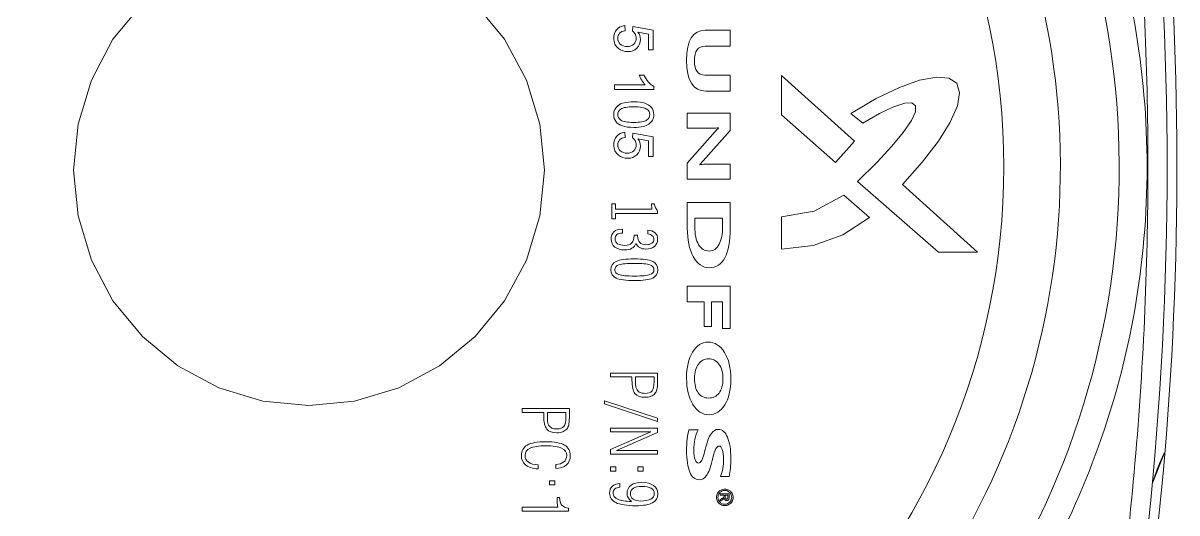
# Model space of a CAD drawing. Header units: millimetres. Extents: x 206 to 1899, y -454 to 296.
# Drawn here: x 1433.657 to 1437.334, y -412.373 to -410.812 of the extents above; entities that cross this region are included whole.
import ezdxf

# ---------------------------------------------------------------- set-up
doc = ezdxf.new("R2010")
doc.units = ezdxf.units.MM
doc.layers.add('细实线', color=7, linetype='Continuous', lineweight=15)

msp = doc.modelspace()

# ---------------------------------------------------------------- linework, layer by layer
at = {"layer": '细实线', "linetype": 'Continuous', "lineweight": 9}
for p, q in [((1434.038, -410.7511), (1433.9434, -410.8636)), ((1435.191, -410.8636), (1435.098, -410.7511)), ((1435.5741, -410.8203), (1435.5755, -410.8364)), ((1435.5986, -410.8374), (1435.6005, -410.823)), ((1435.6005, -410.823), (1435.6647, -410.8351)), ((1435.65, -410.8474), (1435.6164, -410.8406)), ((1435.65, -410.8973), (1435.65, -410.8474)), ((1435.6647, -410.8351), (1435.6647, -410.8973)), ((1435.91, -410.8351), (1435.8307, -410.8351)), ((1435.91, -410.8857), (1435.91, -410.8351)), ((1433.9434, -410.8636), (1433.8749, -410.9941)), ((1435.2611, -410.9941), (1435.191, -410.8636)), ((1435.6647, -410.8973), (1435.65, -410.8973)), ((1435.8305, -410.8857), (1435.91, -410.8857)), ((1433.8749, -410.9941), (1433.8325, -411.1344)), ((1435.3035, -411.1344), (1435.2611, -410.9941)), ((1435.5414, -411.0237), (1435.5414, -411.0084)), ((1435.5414, -411.0084), (1435.6392, -411.0084)), ((1435.6207, -410.9777), (1435.6355, -410.9777)), ((1435.91, -410.9782), (1435.8293, -410.9782)), ((1435.91, -411.0287), (1435.91, -410.9782)), ((1436.0733, -410.9794), (1436.0733, -411.105)), ((1436.0733, -410.9794), (1436.3065, -411.1882)), ((1436.45, -411.0169), (1436.5136, -410.9941)), ((1436.5136, -410.9941), (1436.5674, -410.9843)), ((1436.5674, -410.9843), (1436.6066, -410.9876)), ((1436.6066, -410.9876), (1436.6326, -411.0039)), ((1436.6326, -411.0039), (1436.6408, -411.0349)), ((1435.6669, -411.0237), (1435.5414, -411.0237)), ((1435.6669, -411.0138), (1435.6669, -411.0237)), ((1435.8323, -411.0287), (1435.91, -411.0287)), ((1436.375, -411.0528), (1436.45, -411.0169)), ((1436.6408, -411.0349), (1436.6343, -411.0756)), ((1436.2951, -411.1001), (1436.375, -411.0528)), ((1436.4304, -411.0789), (1436.3864, -411.1001)), ((1436.4663, -411.0675), (1436.4304, -411.0789)), ((1436.4891, -411.0659), (1436.4663, -411.0675)), ((1436.5006, -411.0756), (1436.4891, -411.0659)), ((1436.5006, -411.0952), (1436.5006, -411.0756)), ((1436.6343, -411.0756), (1436.6115, -411.1278)), ((1435.7737, -411.0993), (1435.7737, -411.1472)), ((1435.91, -411.0993), (1435.7737, -411.0993)), ((1435.91, -411.1544), (1435.91, -411.0993)), ((1436.2461, -411.2567), (1436.0733, -411.105)), ((1436.3326, -411.1311), (1436.2951, -411.1001)), ((1436.3864, -411.1001), (1436.3326, -411.1311)), ((1436.4875, -411.123), (1436.5006, -411.0952)), ((1433.8325, -411.1344), (1433.8178, -411.2812)), ((1435.3182, -411.2812), (1435.3035, -411.1344)), ((1435.7737, -411.1472), (1435.8512, -411.1472)), ((1435.91, -411.1544), (1435.8243, -411.2511)), ((1435.873, -411.1458), (1435.873, -411.1466)), ((1436.4614, -411.1605), (1436.4875, -411.123)), ((1436.6115, -411.1278), (1436.5739, -411.1882)), ((1435.5741, -411.1601), (1435.5755, -411.1762)), ((1435.5986, -411.1773), (1435.6005, -411.1629)), ((1435.6005, -411.1629), (1435.6647, -411.175)), ((1435.65, -411.1872), (1435.6164, -411.1805)), ((1435.65, -411.2371), (1435.65, -411.1872)), ((1435.6647, -411.175), (1435.6647, -411.2371)), ((1435.7737, -411.2582), (1435.8619, -411.158)), ((1436.3065, -411.1882), (1436.2461, -411.2567)), ((1436.4255, -411.2045), (1436.4614, -411.1605)), ((1436.5739, -411.1882), (1436.5218, -411.2551)), ((1436.3782, -411.2551), (1436.4255, -411.2045)), ((1435.6647, -411.2371), (1435.65, -411.2371)), ((1435.7737, -411.2582), (1435.7737, -411.31)), ((1435.8134, -411.2636), (1435.8134, -411.2628)), ((1435.91, -411.2621), (1435.8323, -411.2621)), ((1435.91, -411.31), (1435.91, -411.2621)), ((1436.3163, -411.317), (1436.3782, -411.2551)), ((1436.5218, -411.2551), (1436.4598, -411.3268)), ((1433.8178, -411.2812), (1433.8325, -411.4263)), ((1435.3035, -411.4263), (1435.3182, -411.2812)), ((1435.7737, -411.31), (1435.91, -411.31)), ((1436.5739, -411.5421), (1436.3163, -411.317)), ((1436.4598, -411.3268), (1436.6979, -411.5421)), ((1436.1776, -411.4116), (1436.2722, -411.361)), ((1436.2722, -411.361), (1436.3538, -411.4312)), ((1435.5329, -411.3878), (1435.5329, -411.4355)), ((1435.545, -411.3878), (1435.5329, -411.3878)), ((1435.545, -411.4051), (1435.545, -411.3878)), ((1435.6604, -411.4051), (1435.545, -411.4051)), ((1435.6592, -411.3878), (1435.6604, -411.4051)), ((1435.6675, -411.3878), (1435.6592, -411.3878)), ((1435.6788, -411.419), (1435.6788, -411.4109)), ((1435.7737, -411.3837), (1435.7737, -411.4652)), ((1435.91, -411.3837), (1435.7737, -411.3837)), ((1435.91, -411.4655), (1435.91, -411.3837)), ((1436.0733, -411.4296), (1436.1776, -411.4116)), ((1433.8325, -411.4263), (1433.8749, -411.5682)), ((1435.2611, -411.5682), (1435.3035, -411.4263)), ((1435.5329, -411.4355), (1435.545, -411.4355)), ((1435.545, -411.4355), (1435.545, -411.419)), ((1435.545, -411.419), (1435.6788, -411.419)), ((1435.7974, -411.4617), (1435.7974, -411.4341)), ((1435.7974, -411.4341), (1435.8862, -411.4341)), ((1435.8862, -411.4341), (1435.8862, -411.4616)), ((1436.0733, -411.5323), (1436.0733, -411.4296)), ((1436.3538, -411.4312), (1436.269, -411.4866)), ((1435.5673, -411.4689), (1435.5656, -411.4689)), ((1435.5673, -411.4814), (1435.5673, -411.4689)), ((1435.6476, -411.4718), (1435.6476, -411.484)), ((1436.269, -411.4866), (1436.1744, -411.5209)), ((1435.6039, -411.4878), (1435.6039, -411.4893)), ((1435.6154, -411.4878), (1435.6039, -411.4878)), ((1435.6154, -411.4899), (1435.6154, -411.4878)), ((1436.1744, -411.5209), (1436.0733, -411.5323)), ((1436.5739, -411.5421), (1436.6979, -411.5421)), ((1433.8749, -411.5682), (1433.9434, -411.697)), ((1435.191, -411.697), (1435.2611, -411.5682)), ((1435.7737, -411.6503), (1435.7737, -411.7008)), ((1435.91, -411.6503), (1435.7737, -411.6503)), ((1435.91, -411.7853), (1435.91, -411.6503)), ((1433.9434, -411.697), (1434.038, -411.8112)), ((1435.098, -411.8112), (1435.191, -411.697)), ((1435.7737, -411.7008), (1435.8274, -411.7008)), ((1435.8274, -411.7008), (1435.8274, -411.7786)), ((1435.8512, -411.7786), (1435.8512, -411.7008)), ((1435.8512, -411.7008), (1435.8862, -411.7008)), ((1435.8862, -411.7008), (1435.8862, -411.7853)), ((1435.8274, -411.7786), (1435.8512, -411.7786)), ((1434.038, -411.8112), (1434.1505, -411.9041)), ((1434.9839, -411.9041), (1435.098, -411.8112)), ((1435.8862, -411.7853), (1435.91, -411.7853)), ((1434.1505, -411.9041), (1434.281, -411.9743)), ((1434.855, -411.9743), (1434.9839, -411.9041)), ((1435.5289, -411.9274), (1435.5289, -411.9395)), ((1435.6788, -411.9274), (1435.5289, -411.9274)), ((1435.6788, -411.956), (1435.6788, -411.9274)), ((1435.5289, -411.9395), (1435.5973, -411.9395)), ((1435.5973, -411.9395), (1435.5973, -411.95)), ((1435.6088, -411.9578), (1435.6088, -411.9395)), ((1435.6088, -411.9395), (1435.6677, -411.9395)), ((1435.6677, -411.9395), (1435.6677, -411.954)), ((1434.281, -411.9743), (1434.4212, -412.0167)), ((1434.7131, -412.0167), (1434.855, -411.9743)), ((1434.4212, -412.0167), (1434.568, -412.0313)), ((1434.568, -412.0313), (1434.7131, -412.0167)), ((1435.5102, -412.0157), (1435.5102, -412.0254)), ((1435.5102, -412.0157), (1435.6788, -412.0717)), ((1435.6788, -412.0819), (1435.5102, -412.0254)), ((1435.2479, -412.0406), (1435.2479, -412.0527)), ((1435.3978, -412.0406), (1435.2479, -412.0406)), ((1435.2479, -412.0527), (1435.3163, -412.0527)), ((1435.3163, -412.0527), (1435.3163, -412.0632)), ((1435.3278, -412.071), (1435.3278, -412.0527)), ((1435.3278, -412.0527), (1435.3867, -412.0527)), ((1435.3867, -412.0527), (1435.3867, -412.0672)), ((1435.3978, -412.0692), (1435.3978, -412.0406)), ((1435.6788, -412.0819), (1435.6788, -412.0717)), ((1435.5289, -412.1028), (1435.5289, -412.1147)), ((1435.6788, -412.1028), (1435.5289, -412.1028)), ((1435.6788, -412.1171), (1435.6788, -412.1028)), ((1435.808, -412.1079), (1435.7789, -412.1079)), ((1435.5289, -412.1147), (1435.6571, -412.1147)), ((1435.5289, -412.1714), (1435.6571, -412.1147)), ((1435.6788, -412.1171), (1435.548, -412.1742)), ((1435.5289, -412.1714), (1435.5289, -412.186)), ((1435.6788, -412.1742), (1435.548, -412.1742)), ((1435.6788, -412.186), (1435.6788, -412.1742)), ((1437.2552, -412.2806), (1437.294, -412.1819)), ((1437.2931, -412.1821), (1437.2925, -412.1832)), ((1437.294, -412.1825), (1437.2934, -412.1836)), ((1435.2982, -412.2329), (1435.2982, -412.2202)), ((1435.3544, -412.219), (1435.3545, -412.2319)), ((1435.5289, -412.186), (1435.6788, -412.186)), ((1435.5289, -412.2265), (1435.5289, -412.2397)), ((1435.5456, -412.2265), (1435.5289, -412.2265)), ((1435.5289, -412.2397), (1435.5456, -412.2397)), ((1435.5456, -412.2397), (1435.5456, -412.2265)), ((1435.616, -412.2265), (1435.616, -412.2397)), ((1435.6327, -412.2265), (1435.616, -412.2265)), ((1435.616, -412.2397), (1435.6327, -412.2397)), ((1435.6327, -412.2397), (1435.6327, -412.2265)), ((1435.8798, -412.2571), (1435.9071, -412.2571)), ((1435.335, -412.2705), (1435.335, -412.2838)), ((1435.3517, -412.2705), (1435.335, -412.2705)), ((1435.335, -412.2838), (1435.3517, -412.2838)), ((1435.3517, -412.2838), (1435.3517, -412.2705)), ((1435.5589, -412.2911), (1435.5589, -412.2795)), ((1435.3668, -412.3237), (1435.3592, -412.3237)), ((1435.8785, -412.312), (1435.8785, -412.3166)), ((1435.907, -412.312), (1435.8785, -412.312)), ((1435.8785, -412.3166), (1435.8906, -412.3166)), ((1435.8785, -412.3303), (1435.883, -412.3278)), ((1435.8785, -412.3303), (1435.8785, -412.3359)), ((1435.8841, -412.3324), (1435.8785, -412.3359)), ((1435.8906, -412.3166), (1435.8906, -412.3193)), ((1435.8945, -412.3222), (1435.8945, -412.3166)), ((1435.8945, -412.3166), (1435.9031, -412.3166)), ((1435.9031, -412.3166), (1435.9031, -412.3218)), ((1435.907, -412.3218), (1435.907, -412.312)), ((1435.2479, -412.355), (1435.2479, -412.3673)), ((1435.3608, -412.355), (1435.2479, -412.3551)), ((1435.2479, -412.3673), (1435.3956, -412.3673)), ((1435.3956, -412.3673), (1435.3956, -412.3578))]:
    msp.add_line(p, q, dxfattribs=at)
msp.add_circle((1434.568, -411.2705), 2.2138, dxfattribs=at)
for centre, radius, start, end in [((1426.4634, -411.2705), 10.839, 347.985, 12.015), ((1434.568, -411.2705), 2.5816, 132.7355, 47.2645), ((1434.568, -411.2705), 2.3942, 132.7355, 47.2645), ((1426.4634, -411.2705), 10.8702, 347.875, 9.09745), ((1435.8964, -412.3222), 0.0255, 204.3236, 208.93), ((1435.8931, -412.3232), 0.0217, 142.9435, 151.0128), ((1435.8476, -412.2649), 0.0722, 299.4314, 300.7296), ((1435.843, -412.2676), 0.0767, 302.3738, 303.6029), ((1435.8996, -412.3268), 0.00691, 316.2979, 328.743), ((1435.8894, -412.322), 0.0261, 331.6288, 336.959), ((1435.8912, -412.3228), 0.024, 336.9878, 340.6875), ((1435.5075, -412.3322), 0.1485, 184.3841, 188.8235), ((1435.8947, -412.3251), 0.0199, 309.8877, 317.7442), ((1435.8947, -412.3252), 0.0199, 317.7612, 322.4429), ((1435.894, -412.3246), 0.0208, 322.5003, 331.9102)]:
    msp.add_arc(centre, radius, start, end, dxfattribs=at)
for points, knots in [([(1437.0729, -409.3652), (1437.1276, -409.6736), (1437.2124, -410.307), (1437.2558, -411.2705), (1437.2124, -412.2339), (1437.1276, -412.8674), (1437.0729, -413.1757)], [0, 0, 0, 0, 0.245354, 0.500004, 0.754655, 1, 1, 1, 1]), ([(1436.6605, -409.6235), (1436.7492, -409.7338), (1436.9122, -409.9746), (1437.0962, -410.3765), (1437.2123, -410.8144), (1437.2386, -411.1182), (1437.2386, -411.2705)], [0, 0, 0, 0, 0.238927, 0.488219, 0.742947, 1, 1, 1, 1]), ([(1437.2386, -411.2705), (1437.2386, -411.4227), (1437.2123, -411.7265), (1437.0962, -412.1644), (1436.9122, -412.5664), (1436.7492, -412.8071), (1436.6605, -412.9174)], [0, 0, 0, 0, 0.257052, 0.511781, 0.761073, 1, 1, 1, 1]), ([(1437.2925, -412.1832), (1437.2889, -412.1909), (1437.2746, -412.2225), (1437.263, -412.2552), (1437.2552, -412.2802)], [0, 0, 0, 0, 0.245391, 1, 1, 1, 1])]:
    msp.add_open_spline(points, degree=3, knots=knots, dxfattribs=at)
for points in [[(1435.5488, -410.8325), (1435.5551, -410.8254), (1435.5635, -410.8213), (1435.5741, -410.8203)], [(1435.5392, -410.8604), (1435.5392, -410.849), (1435.5424, -410.8397), (1435.5488, -410.8325)], [(1435.5544, -410.8933), (1435.5443, -410.8852), (1435.5392, -410.8742), (1435.5392, -410.8604)], [(1435.5577, -410.8446), (1435.5538, -410.849), (1435.5519, -410.8543), (1435.5519, -410.8604)], [(1435.5519, -410.8604), (1435.5519, -410.8678), (1435.5546, -410.8741), (1435.5602, -410.8792)], [(1435.5755, -410.8364), (1435.5676, -410.8376), (1435.5617, -410.8403), (1435.5577, -410.8446)], [(1435.6073, -410.8468), (1435.6051, -410.8428), (1435.6022, -410.8396), (1435.5986, -410.8374)], [(1435.6031, -410.8794), (1435.6081, -410.8745), (1435.6107, -410.8681), (1435.6107, -410.8602)], [(1435.6107, -410.8602), (1435.6107, -410.8552), (1435.6095, -410.8507), (1435.6073, -410.8468)], [(1435.6164, -410.8406), (1435.6216, -410.8481), (1435.6242, -410.856), (1435.6242, -410.8643)], [(1435.7713, -410.9302), (1435.7713, -410.8667), (1435.7911, -410.8351), (1435.8307, -410.8351)], [(1435.5837, -410.9031), (1435.5724, -410.9031), (1435.5626, -410.8998), (1435.5544, -410.8933)], [(1435.5602, -410.8792), (1435.5658, -410.8843), (1435.5732, -410.8869), (1435.5824, -410.8869)], [(1435.5824, -410.8869), (1435.5911, -410.8869), (1435.598, -410.8844), (1435.6031, -410.8794)], [(1435.6129, -410.8919), (1435.6053, -410.8994), (1435.5956, -410.9031), (1435.5837, -410.9031)], [(1435.6242, -410.8643), (1435.6242, -410.8752), (1435.6204, -410.8844), (1435.6129, -410.8919)], [(1435.8305, -410.8857), (1435.8078, -410.8857), (1435.7965, -410.9012), (1435.7965, -410.9323)], [(1435.8323, -411.0287), (1435.7916, -411.0287), (1435.7713, -410.9959), (1435.7713, -410.9302)], [(1435.7965, -410.9323), (1435.7965, -410.9629), (1435.8074, -410.9782), (1435.8293, -410.9782)], [(1435.6286, -410.9938), (1435.625, -410.9878), (1435.6224, -410.9824), (1435.6207, -410.9777)], [(1435.6392, -411.0084), (1435.6356, -411.0046), (1435.6321, -410.9997), (1435.6286, -410.9938)], [(1435.6355, -410.9777), (1435.6395, -410.9862), (1435.6444, -410.9937), (1435.6502, -411.0002)], [(1435.6502, -411.0002), (1435.6559, -411.0066), (1435.6614, -411.0111), (1435.6669, -411.0138)], [(1435.5392, -411.1038), (1435.5392, -411.0917), (1435.5435, -411.0822), (1435.5522, -411.0753)], [(1435.5522, -411.0753), (1435.5626, -411.0671), (1435.5795, -411.063), (1435.603, -411.063)], [(1435.603, -411.0788), (1435.5825, -411.0788), (1435.5688, -411.0812), (1435.562, -411.086)], [(1435.603, -411.063), (1435.6178, -411.063), (1435.6296, -411.0645), (1435.6387, -411.0675)], [(1435.6452, -411.0867), (1435.6375, -411.0814), (1435.6235, -411.0788), (1435.603, -411.0788)], [(1435.6387, -411.0675), (1435.6477, -411.0706), (1435.6546, -411.0751), (1435.6595, -411.0811)], [(1435.6595, -411.0811), (1435.6644, -411.0871), (1435.6669, -411.0946), (1435.6669, -411.1038)], [(1435.5466, -411.1265), (1435.5416, -411.1205), (1435.5392, -411.1129), (1435.5392, -411.1038)], [(1435.562, -411.086), (1435.5552, -411.0907), (1435.5519, -411.0967), (1435.5519, -411.1038)], [(1435.5519, -411.1038), (1435.5519, -411.1108), (1435.5553, -411.1167), (1435.5621, -411.1215)], [(1435.644, -411.1215), (1435.6508, -411.1167), (1435.6542, -411.1108), (1435.6542, -411.1036)], [(1435.6542, -411.1036), (1435.6542, -411.0965), (1435.6512, -411.0909), (1435.6452, -411.0867)], [(1435.6669, -411.1038), (1435.6669, -411.1104), (1435.6655, -411.1163), (1435.6628, -411.1214)], [(1435.5675, -411.14), (1435.5584, -411.1369), (1435.5515, -411.1324), (1435.5466, -411.1265)], [(1435.5621, -411.1215), (1435.5689, -411.1263), (1435.5825, -411.1288), (1435.603, -411.1288)], [(1435.603, -411.1445), (1435.5883, -411.1445), (1435.5765, -411.143), (1435.5675, -411.14)], [(1435.603, -411.1288), (1435.6236, -411.1288), (1435.6372, -411.1263), (1435.644, -411.1215)], [(1435.6325, -411.1417), (1435.6252, -411.1436), (1435.6154, -411.1445), (1435.603, -411.1445)], [(1435.6511, -411.1339), (1435.646, -411.1372), (1435.6398, -411.1398), (1435.6325, -411.1417)], [(1435.6628, -411.1214), (1435.6601, -411.1265), (1435.6562, -411.1306), (1435.6511, -411.1339)], [(1435.873, -411.1458), (1435.8683, -411.1468), (1435.861, -411.1472), (1435.8512, -411.1472)], [(1435.8619, -411.158), (1435.8665, -411.1527), (1435.8701, -411.149), (1435.873, -411.1466)], [(1435.5392, -411.2003), (1435.5392, -411.1889), (1435.5424, -411.1796), (1435.5488, -411.1724)], [(1435.5488, -411.1724), (1435.5551, -411.1653), (1435.5635, -411.1612), (1435.5741, -411.1601)], [(1435.5577, -411.1845), (1435.5538, -411.1889), (1435.5519, -411.1942), (1435.5519, -411.2003)], [(1435.5755, -411.1762), (1435.5676, -411.1774), (1435.5617, -411.1802), (1435.5577, -411.1845)], [(1435.6073, -411.1866), (1435.6051, -411.1826), (1435.6022, -411.1795), (1435.5986, -411.1773)], [(1435.6107, -411.2), (1435.6107, -411.1951), (1435.6095, -411.1906), (1435.6073, -411.1866)], [(1435.6164, -411.1805), (1435.6216, -411.188), (1435.6242, -411.1959), (1435.6242, -411.2041)], [(1435.5544, -411.2332), (1435.5443, -411.2251), (1435.5392, -411.2141), (1435.5392, -411.2003)], [(1435.5519, -411.2003), (1435.5519, -411.2076), (1435.5546, -411.2139), (1435.5602, -411.2191)], [(1435.5602, -411.2191), (1435.5658, -411.2242), (1435.5732, -411.2267), (1435.5824, -411.2267)], [(1435.5824, -411.2267), (1435.5911, -411.2267), (1435.598, -411.2243), (1435.6031, -411.2193)], [(1435.6031, -411.2193), (1435.6081, -411.2144), (1435.6107, -411.208), (1435.6107, -411.2)], [(1435.6242, -411.2041), (1435.6242, -411.215), (1435.6204, -411.2243), (1435.6129, -411.2317)], [(1435.5837, -411.243), (1435.5724, -411.243), (1435.5626, -411.2397), (1435.5544, -411.2332)], [(1435.6129, -411.2317), (1435.6053, -411.2393), (1435.5956, -411.243), (1435.5837, -411.243)], [(1435.8243, -411.2511), (1435.8186, -411.2575), (1435.815, -411.2614), (1435.8134, -411.2628)], [(1435.8134, -411.2636), (1435.8168, -411.2626), (1435.823, -411.2621), (1435.8323, -411.2621)], [(1435.6675, -411.3878), (1435.6691, -411.3926), (1435.6708, -411.3969), (1435.6726, -411.4007)], [(1435.6726, -411.4007), (1435.6745, -411.4045), (1435.6766, -411.4079), (1435.6788, -411.4109)], [(1435.5309, -411.5007), (1435.5309, -411.4904), (1435.5339, -411.4825), (1435.5398, -411.4771)], [(1435.5398, -411.4771), (1435.5457, -411.4716), (1435.5543, -411.4689), (1435.5656, -411.4689)], [(1435.5493, -411.486), (1435.5454, -411.4891), (1435.5434, -411.4938), (1435.5434, -411.5001)], [(1435.5673, -411.4814), (1435.5593, -411.4814), (1435.5533, -411.483), (1435.5493, -411.486)], [(1435.6476, -411.4718), (1435.6576, -411.4724), (1435.6654, -411.4752), (1435.6709, -411.4804)], [(1435.6622, -411.4897), (1435.6589, -411.4868), (1435.6541, -411.4849), (1435.6476, -411.484)], [(1435.6709, -411.4804), (1435.6764, -411.4856), (1435.6792, -411.4925), (1435.6792, -411.501)], [(1435.7928, -411.5564), (1435.78, -411.5328), (1435.7737, -411.5024), (1435.7737, -411.4652)], [(1435.7974, -411.4617), (1435.7974, -411.4856), (1435.8015, -411.5045), (1435.8097, -411.5182)], [(1435.91, -411.4655), (1435.91, -411.5496), (1435.8879, -411.5917), (1435.8436, -411.5917)], [(1435.8749, -411.5172), (1435.8825, -411.5029), (1435.8862, -411.4843), (1435.8862, -411.4616)], [(1435.5427, -411.5258), (1435.5349, -411.5196), (1435.5309, -411.5112), (1435.5309, -411.5007)], [(1435.5434, -411.5001), (1435.5434, -411.5066), (1435.5461, -411.5116), (1435.5516, -411.5151)], [(1435.5516, -411.5151), (1435.557, -411.5187), (1435.5647, -411.5204), (1435.5746, -411.5204)], [(1435.5746, -411.5204), (1435.5847, -411.5204), (1435.5922, -411.5179), (1435.5969, -411.5129)], [(1435.5969, -411.5129), (1435.6016, -411.5079), (1435.6039, -411.5), (1435.6039, -411.4893)], [(1435.6101, -411.5144), (1435.6076, -411.5213), (1435.6034, -411.5265), (1435.5974, -411.5299)], [(1435.6223, -411.5278), (1435.6171, -411.5249), (1435.6131, -411.5204), (1435.6101, -411.5144)], [(1435.6154, -411.4899), (1435.6154, -411.4994), (1435.6176, -411.5066), (1435.6221, -411.5113)], [(1435.6221, -411.5113), (1435.6265, -411.516), (1435.6331, -411.5184), (1435.642, -411.5184)], [(1435.6689, -411.5236), (1435.6621, -411.5293), (1435.653, -411.5321), (1435.6416, -411.5321)], [(1435.642, -411.5184), (1435.6497, -411.5184), (1435.6559, -411.5169), (1435.6604, -411.5137)], [(1435.6604, -411.5137), (1435.6649, -411.5107), (1435.6671, -411.5065), (1435.6671, -411.5014)], [(1435.6671, -411.5014), (1435.6671, -411.4965), (1435.6655, -411.4926), (1435.6622, -411.4897)], [(1435.6792, -411.501), (1435.6792, -411.5105), (1435.6758, -411.518), (1435.6689, -411.5236)], [(1435.8097, -411.5182), (1435.818, -411.5318), (1435.8291, -411.5386), (1435.8431, -411.5386)], [(1435.8431, -411.5386), (1435.8567, -411.5386), (1435.8672, -411.5315), (1435.8749, -411.5172)], [(1435.5745, -411.5351), (1435.5611, -411.5351), (1435.5505, -411.532), (1435.5427, -411.5258)], [(1435.5974, -411.5299), (1435.5915, -411.5334), (1435.5839, -411.5351), (1435.5745, -411.5351)], [(1435.6416, -411.5321), (1435.6338, -411.5321), (1435.6274, -411.5307), (1435.6223, -411.5278)], [(1435.8436, -411.5917), (1435.8225, -411.5917), (1435.8056, -411.5799), (1435.7928, -411.5564)], [(1435.5305, -411.5981), (1435.5305, -411.5857), (1435.5361, -411.5768), (1435.5472, -411.5716)], [(1435.556, -411.5823), (1435.5473, -411.5853), (1435.543, -411.5906), (1435.543, -411.5981)], [(1435.5472, -411.5716), (1435.5584, -411.5663), (1435.5777, -411.5637), (1435.6052, -411.5637)], [(1435.6052, -411.5778), (1435.581, -411.5778), (1435.5646, -411.5793), (1435.556, -411.5823)], [(1435.6052, -411.5637), (1435.6328, -411.5637), (1435.6522, -411.5664), (1435.6633, -411.5716)], [(1435.6543, -411.5823), (1435.6457, -411.5793), (1435.6293, -411.5778), (1435.6052, -411.5778)], [(1435.6673, -411.5981), (1435.6673, -411.5906), (1435.663, -411.5853), (1435.6543, -411.5823)], [(1435.6633, -411.5716), (1435.6744, -411.5769), (1435.68, -411.5858), (1435.68, -411.5981)], [(1435.5472, -411.6248), (1435.5361, -411.6196), (1435.5305, -411.6106), (1435.5305, -411.5981)], [(1435.543, -411.5981), (1435.543, -411.6056), (1435.5473, -411.6109), (1435.5558, -411.6138)], [(1435.6052, -411.6327), (1435.5776, -411.6327), (1435.5583, -411.6301), (1435.5472, -411.6248)], [(1435.5558, -411.6138), (1435.5644, -411.6168), (1435.5808, -411.6183), (1435.6052, -411.6183)], [(1435.6052, -411.6183), (1435.6295, -411.6183), (1435.646, -411.6168), (1435.6545, -411.6138)], [(1435.6633, -411.6248), (1435.6522, -411.6301), (1435.6328, -411.6327), (1435.6052, -411.6327)], [(1435.6545, -411.6138), (1435.663, -411.6109), (1435.6673, -411.6056), (1435.6673, -411.5981)], [(1435.68, -411.5981), (1435.68, -411.6106), (1435.6744, -411.6196), (1435.6633, -411.6248)], [(1435.7905, -411.8608), (1435.8034, -411.8396), (1435.8199, -411.8289), (1435.84, -411.8289)], [(1435.84, -411.8289), (1435.8614, -411.8289), (1435.8788, -411.8398), (1435.8922, -411.8615)], [(1435.7713, -411.9435), (1435.7713, -411.9095), (1435.7777, -411.882), (1435.7905, -411.8608)], [(1435.8416, -411.882), (1435.8284, -411.882), (1435.8175, -411.8876), (1435.8091, -411.8987)], [(1435.8744, -411.899), (1435.866, -411.8877), (1435.8551, -411.882), (1435.8416, -411.882)], [(1435.8922, -411.8615), (1435.9056, -411.8832), (1435.9123, -411.9117), (1435.9123, -411.9474)], [(1435.8091, -411.8987), (1435.8007, -411.9098), (1435.7965, -411.9251), (1435.7965, -411.9444)], [(1435.8871, -411.9459), (1435.8871, -411.926), (1435.8829, -411.9105), (1435.8744, -411.899)], [(1435.6068, -411.9925), (1435.6005, -411.9844), (1435.5973, -411.9703), (1435.5973, -411.95)], [(1435.6088, -411.9578), (1435.6088, -411.964), (1435.6092, -411.9688), (1435.6099, -411.9722)], [(1435.6613, -411.9846), (1435.6656, -411.9794), (1435.6677, -411.9693), (1435.6677, -411.954)], [(1435.6788, -411.956), (1435.6788, -411.967), (1435.6781, -411.975), (1435.6769, -411.9799)], [(1435.7912, -412.0278), (1435.7779, -412.0064), (1435.7713, -411.9783), (1435.7713, -411.9435)], [(1435.7965, -411.9444), (1435.7965, -411.9642), (1435.8005, -411.9796), (1435.8086, -411.9906)], [(1435.8748, -411.9911), (1435.883, -411.9804), (1435.8871, -411.9653), (1435.8871, -411.9459)], [(1435.9123, -411.9474), (1435.9123, -411.9812), (1435.9058, -412.0084), (1435.8929, -412.0291)], [(1435.6393, -412.0047), (1435.624, -412.0047), (1435.6133, -412.0006), (1435.6068, -411.9925)], [(1435.6099, -411.9722), (1435.6107, -411.9756), (1435.612, -411.9786), (1435.6138, -411.9813)], [(1435.6138, -411.9813), (1435.6162, -411.9849), (1435.6193, -411.9877), (1435.6234, -411.9895)], [(1435.6234, -411.9895), (1435.6274, -411.9913), (1435.6323, -411.9922), (1435.6381, -411.9922)], [(1435.6381, -411.9922), (1435.6493, -411.9922), (1435.6571, -411.9896), (1435.6613, -411.9846)], [(1435.6576, -412.0016), (1435.6523, -412.0036), (1435.6462, -412.0047), (1435.6393, -412.0047)], [(1435.6705, -411.9926), (1435.6672, -411.9965), (1435.6629, -411.9995), (1435.6576, -412.0016)], [(1435.6769, -411.9799), (1435.6756, -411.9849), (1435.6735, -411.9891), (1435.6705, -411.9926)], [(1435.8086, -411.9906), (1435.8166, -412.0016), (1435.8275, -412.0071), (1435.8411, -412.0071)], [(1435.8411, -412.0071), (1435.8553, -412.0071), (1435.8665, -412.0018), (1435.8748, -411.9911)], [(1435.8429, -412.0601), (1435.8216, -412.0601), (1435.8044, -412.0493), (1435.7912, -412.0278)], [(1435.8929, -412.0291), (1435.8799, -412.0497), (1435.8632, -412.0601), (1435.8429, -412.0601)], [(1435.3258, -412.1058), (1435.3195, -412.0977), (1435.3163, -412.0835), (1435.3163, -412.0632)], [(1435.3278, -412.071), (1435.3278, -412.0772), (1435.3282, -412.082), (1435.329, -412.0854)], [(1435.3803, -412.0978), (1435.3846, -412.0926), (1435.3867, -412.0825), (1435.3867, -412.0672)], [(1435.3978, -412.0692), (1435.3978, -412.0802), (1435.3971, -412.0882), (1435.3959, -412.0931)], [(1435.3583, -412.1179), (1435.343, -412.1179), (1435.3323, -412.1138), (1435.3258, -412.1058)], [(1435.329, -412.0854), (1435.3297, -412.0888), (1435.331, -412.0918), (1435.3328, -412.0945)], [(1435.3328, -412.0945), (1435.3352, -412.0982), (1435.3383, -412.1009), (1435.3424, -412.1027)], [(1435.3424, -412.1027), (1435.3464, -412.1045), (1435.3513, -412.1054), (1435.3571, -412.1054)], [(1435.3571, -412.1054), (1435.3683, -412.1054), (1435.3761, -412.1029), (1435.3803, -412.0978)], [(1435.3895, -412.1058), (1435.3862, -412.1097), (1435.3819, -412.1127), (1435.3766, -412.1148)], [(1435.3959, -412.0931), (1435.3946, -412.0981), (1435.3925, -412.1023), (1435.3895, -412.1058)], [(1435.7713, -412.1746), (1435.7713, -412.1475), (1435.7738, -412.1253), (1435.7789, -412.1079)], [(1435.808, -412.1079), (1435.7989, -412.127), (1435.7944, -412.1487), (1435.7944, -412.173)], [(1435.8328, -412.1625), (1435.8419, -412.1255), (1435.855, -412.107), (1435.8722, -412.107)], [(1435.8722, -412.107), (1435.8849, -412.107), (1435.8948, -412.1154), (1435.9018, -412.1322)], [(1435.2638, -412.1569), (1435.2764, -412.1498), (1435.2962, -412.1462), (1435.323, -412.1462)], [(1435.323, -412.1462), (1435.3498, -412.1462), (1435.3694, -412.1498), (1435.382, -412.1569)], [(1435.3766, -412.1148), (1435.3713, -412.1168), (1435.3652, -412.1179), (1435.3583, -412.1179)], [(1435.9018, -412.1322), (1435.9088, -412.149), (1435.9123, -412.1712), (1435.9123, -412.1988)], [(1435.2449, -412.1904), (1435.2449, -412.1753), (1435.2512, -412.1641), (1435.2638, -412.1569)], [(1435.2727, -412.1669), (1435.262, -412.172), (1435.2566, -412.1798), (1435.2566, -412.1904)], [(1435.3229, -412.1593), (1435.3002, -412.1593), (1435.2835, -412.1618), (1435.2727, -412.1669)], [(1435.3732, -412.1669), (1435.3624, -412.1618), (1435.3457, -412.1593), (1435.3229, -412.1593)], [(1435.3893, -412.1904), (1435.3893, -412.1798), (1435.3839, -412.172), (1435.3732, -412.1669)], [(1435.382, -412.1569), (1435.3945, -412.1641), (1435.4008, -412.1753), (1435.4008, -412.1904)], [(1435.7816, -412.2433), (1435.7747, -412.2272), (1435.7713, -412.2043), (1435.7713, -412.1746)], [(1435.7944, -412.173), (1435.7944, -412.1867), (1435.7957, -412.197), (1435.7985, -412.204)], [(1435.8194, -412.2061), (1435.8227, -412.2006), (1435.8272, -412.186), (1435.8328, -412.1625)], [(1435.865, -412.1679), (1435.862, -412.173), (1435.858, -412.1856), (1435.853, -412.2057)], [(1435.8747, -412.1602), (1435.8712, -412.1602), (1435.868, -412.1628), (1435.865, -412.1679)], [(1435.8852, -412.1714), (1435.8826, -412.164), (1435.8791, -412.1602), (1435.8747, -412.1602)], [(1435.8892, -412.2013), (1435.8892, -412.1888), (1435.8878, -412.1789), (1435.8852, -412.1714)], [(1435.2584, -412.2204), (1435.2494, -412.2132), (1435.2449, -412.2032), (1435.2449, -412.1904)], [(1435.2566, -412.1904), (1435.2566, -412.1991), (1435.2602, -412.206), (1435.2674, -412.2112)], [(1435.2982, -412.2329), (1435.2807, -412.2317), (1435.2674, -412.2276), (1435.2584, -412.2204)], [(1435.2674, -412.2112), (1435.2746, -412.2164), (1435.2849, -412.2194), (1435.2982, -412.2202)], [(1435.3544, -412.219), (1435.3655, -412.2185), (1435.3741, -412.2157), (1435.3802, -412.2108)], [(1435.3885, -412.2204), (1435.3804, -412.2278), (1435.369, -412.2316), (1435.3545, -412.2319)], [(1435.3802, -412.2108), (1435.3863, -412.2058), (1435.3893, -412.199), (1435.3893, -412.1904)], [(1435.4008, -412.1904), (1435.4008, -412.2031), (1435.3967, -412.2131), (1435.3885, -412.2204)], [(1435.7985, -412.204), (1435.8012, -412.2109), (1435.8047, -412.2144), (1435.809, -412.2144)], [(1435.809, -412.2144), (1435.8127, -412.2144), (1435.8162, -412.2117), (1435.8194, -412.2061)], [(1435.853, -412.2057), (1435.8472, -412.2292), (1435.841, -412.2454), (1435.8346, -412.2543)], [(1435.8798, -412.2571), (1435.886, -412.2412), (1435.8892, -412.2226), (1435.8892, -412.2013)], [(1435.9123, -412.1988), (1435.9123, -412.2219), (1435.9106, -412.2413), (1435.9071, -412.2571)], [(1435.8115, -412.2674), (1435.7984, -412.2674), (1435.7884, -412.2594), (1435.7816, -412.2433)], [(1435.8346, -412.2543), (1435.8281, -412.263), (1435.8204, -412.2674), (1435.8115, -412.2674)], [(1435.5261, -412.3102), (1435.5261, -412.3011), (1435.529, -412.2937), (1435.535, -412.2882)], [(1435.535, -412.2882), (1435.5409, -412.2827), (1435.5489, -412.2797), (1435.5589, -412.2795)], [(1435.5589, -412.2911), (1435.5522, -412.2915), (1435.547, -412.2935), (1435.5431, -412.2969)], [(1435.5816, -412.3105), (1435.5816, -412.2999), (1435.5859, -412.2915), (1435.5944, -412.2851)], [(1435.6017, -412.2945), (1435.5954, -412.2986), (1435.5923, -412.3044), (1435.5923, -412.3121)], [(1435.5944, -412.2851), (1435.603, -412.2788), (1435.6145, -412.2756), (1435.6291, -412.2756)], [(1435.6289, -412.2885), (1435.617, -412.2885), (1435.6079, -412.2905), (1435.6017, -412.2945)], [(1435.6581, -412.2945), (1435.6512, -412.2905), (1435.6415, -412.2885), (1435.6289, -412.2885)], [(1435.6291, -412.2756), (1435.6449, -412.2756), (1435.6573, -412.2789), (1435.6661, -412.2854)], [(1435.6685, -412.3115), (1435.6685, -412.3042), (1435.6651, -412.2986), (1435.6581, -412.2945)], [(1435.6661, -412.2854), (1435.675, -412.2919), (1435.6794, -412.301), (1435.6794, -412.3124)], [(1435.3589, -412.3317), (1435.3589, -412.3296), (1435.3589, -412.3279), (1435.359, -412.3269)], [(1435.3595, -412.3435), (1435.3592, -412.3397), (1435.359, -412.3358), (1435.3589, -412.3317)], [(1435.359, -412.3269), (1435.359, -412.3258), (1435.3591, -412.3247), (1435.3592, -412.3237)], [(1435.3668, -412.3237), (1435.3673, -412.335), (1435.3696, -412.3433), (1435.374, -412.3485)], [(1435.5463, -412.3405), (1435.5328, -412.3341), (1435.5261, -412.3239), (1435.5261, -412.3102)], [(1435.5431, -412.2969), (1435.5393, -412.3003), (1435.5373, -412.3047), (1435.5373, -412.3102)], [(1435.5373, -412.3102), (1435.5373, -412.3187), (1435.5423, -412.3251), (1435.5523, -412.3296)], [(1435.5523, -412.3296), (1435.5623, -412.3341), (1435.5768, -412.3365), (1435.5958, -412.3366)], [(1435.5851, -412.3244), (1435.5828, -412.3201), (1435.5816, -412.3155), (1435.5816, -412.3105)], [(1435.5958, -412.3366), (1435.5909, -412.3327), (1435.5874, -412.3286), (1435.5851, -412.3244)], [(1435.5923, -412.3121), (1435.5923, -412.3194), (1435.5951, -412.3251), (1435.601, -412.3293)], [(1435.601, -412.3293), (1435.6068, -412.3334), (1435.6148, -412.3355), (1435.6251, -412.3355)], [(1435.6251, -412.3355), (1435.6392, -412.3355), (1435.6499, -412.3334), (1435.6573, -412.3293)], [(1435.6573, -412.3293), (1435.6648, -412.3252), (1435.6685, -412.3193), (1435.6685, -412.3115)], [(1435.6794, -412.3124), (1435.6794, -412.3254), (1435.6737, -412.335), (1435.6624, -412.3411)], [(1435.8667, -412.3236), (1435.8667, -412.319), (1435.8679, -412.3146), (1435.8702, -412.3104)], [(1435.8702, -412.3367), (1435.8679, -412.3325), (1435.8667, -412.3282), (1435.8667, -412.3236)], [(1435.8702, -412.3104), (1435.871, -412.309), (1435.8719, -412.3077), (1435.873, -412.3064)], [(1435.8724, -412.3163), (1435.8716, -412.3186), (1435.8711, -412.3211), (1435.8711, -412.3236)], [(1435.8711, -412.3236), (1435.8711, -412.3267), (1435.8718, -412.3298), (1435.8731, -412.3327)], [(1435.874, -412.3126), (1435.8734, -412.3138), (1435.8728, -412.315), (1435.8724, -412.3163)], [(1435.873, -412.3064), (1435.8749, -412.3041), (1435.8773, -412.3022), (1435.88, -412.3007)], [(1435.8822, -412.3045), (1435.8796, -412.3059), (1435.8774, -412.3078), (1435.8757, -412.3101)], [(1435.88, -412.3007), (1435.8842, -412.2983), (1435.8886, -412.2972), (1435.8931, -412.2972)], [(1435.8931, -412.3015), (1435.8893, -412.3015), (1435.8857, -412.3025), (1435.8822, -412.3045)], [(1435.8844, -412.3269), (1435.8871, -412.3253), (1435.8889, -412.324), (1435.8896, -412.323)], [(1435.8897, -412.3282), (1435.8888, -412.3291), (1435.8874, -412.3302), (1435.8855, -412.3315)], [(1435.8896, -412.323), (1435.8903, -412.3221), (1435.8906, -412.3209), (1435.8906, -412.3193)], [(1435.8912, -412.3258), (1435.8908, -412.3268), (1435.8903, -412.3276), (1435.8897, -412.3282)], [(1435.8938, -412.3317), (1435.8923, -412.3302), (1435.8914, -412.3282), (1435.8912, -412.3258)], [(1435.8931, -412.2972), (1435.8977, -412.2972), (1435.9021, -412.2984), (1435.9064, -412.3007)], [(1435.9042, -412.3045), (1435.9006, -412.3025), (1435.897, -412.3015), (1435.8931, -412.3015)], [(1435.8992, -412.3339), (1435.8972, -412.3339), (1435.8954, -412.3332), (1435.8938, -412.3317)], [(1435.8945, -412.3222), (1435.8945, -412.3248), (1435.8949, -412.3266), (1435.8957, -412.3276)], [(1435.8957, -412.3276), (1435.8965, -412.3286), (1435.8976, -412.3291), (1435.8989, -412.3291)], [(1435.8989, -412.3291), (1435.8997, -412.3291), (1435.9005, -412.3288), (1435.9011, -412.3283)], [(1435.9034, -412.3326), (1435.9021, -412.3335), (1435.9007, -412.3339), (1435.8992, -412.3339)], [(1435.9011, -412.3283), (1435.9018, -412.3279), (1435.9023, -412.3272), (1435.9026, -412.3264)], [(1435.9026, -412.3264), (1435.9029, -412.3256), (1435.9031, -412.324), (1435.9031, -412.3218)], [(1435.9046, -412.3316), (1435.9043, -412.3319), (1435.9039, -412.3323), (1435.9034, -412.3326)], [(1435.9075, -412.3068), (1435.9065, -412.3059), (1435.9054, -412.3052), (1435.9042, -412.3045)], [(1435.9062, -412.329), (1435.906, -412.3295), (1435.9058, -412.33), (1435.9055, -412.3304)], [(1435.9069, -412.3245), (1435.9068, -412.3265), (1435.9065, -412.328), (1435.9062, -412.329)], [(1435.9064, -412.3007), (1435.9089, -412.3021), (1435.9111, -412.3039), (1435.913, -412.306)], [(1435.907, -412.3218), (1435.907, -412.3227), (1435.9069, -412.3237), (1435.9069, -412.3245)], [(1435.9123, -412.3127), (1435.9111, -412.3104), (1435.9094, -412.3084), (1435.9075, -412.3068)], [(1435.9139, -412.3163), (1435.9135, -412.3151), (1435.913, -412.3139), (1435.9123, -412.3127)], [(1435.913, -412.306), (1435.9142, -412.3074), (1435.9152, -412.3089), (1435.9161, -412.3106)], [(1435.9152, -412.3236), (1435.9152, -412.3211), (1435.9147, -412.3187), (1435.9139, -412.3163)], [(1435.9139, -412.3308), (1435.9148, -412.3284), (1435.9152, -412.326), (1435.9152, -412.3236)], [(1435.9161, -412.3106), (1435.9184, -412.3148), (1435.9195, -412.3192), (1435.9195, -412.3236)], [(1435.9195, -412.3236), (1435.9195, -412.328), (1435.9184, -412.3323), (1435.9161, -412.3366)], [(1435.374, -412.3485), (1435.3784, -412.3537), (1435.3855, -412.3568), (1435.3956, -412.3578)], [(1435.6097, -412.3503), (1435.5809, -412.3503), (1435.5598, -412.347), (1435.5463, -412.3405)], [(1435.6624, -412.3411), (1435.6511, -412.3472), (1435.6336, -412.3503), (1435.6097, -412.3503)], [(1435.8725, -412.3402), (1435.8717, -412.3391), (1435.8709, -412.338), (1435.8702, -412.3367)], [(1435.88, -412.3465), (1435.8771, -412.3449), (1435.8746, -412.3428), (1435.8725, -412.3402)], [(1435.874, -412.3346), (1435.8753, -412.3369), (1435.877, -412.3389), (1435.879, -412.3405)], [(1435.879, -412.3405), (1435.88, -412.3413), (1435.881, -412.342), (1435.8822, -412.3427)], [(1435.8931, -412.35), (1435.8886, -412.35), (1435.8842, -412.3488), (1435.88, -412.3465)], [(1435.8822, -412.3427), (1435.8857, -412.3446), (1435.8893, -412.3456), (1435.8931, -412.3456)], [(1435.8931, -412.3456), (1435.897, -412.3456), (1435.9006, -412.3446), (1435.9042, -412.3426)], [(1435.9064, -412.3464), (1435.9021, -412.3488), (1435.8977, -412.35), (1435.8931, -412.35)], [(1435.9042, -412.3426), (1435.9054, -412.342), (1435.9065, -412.3412), (1435.9075, -412.3404)], [(1435.9161, -412.3366), (1435.9139, -412.3408), (1435.9106, -412.3441), (1435.9064, -412.3464)]]:
    msp.add_open_spline(points, degree=3, dxfattribs=at)

doc.saveas('drawing.dxf')
